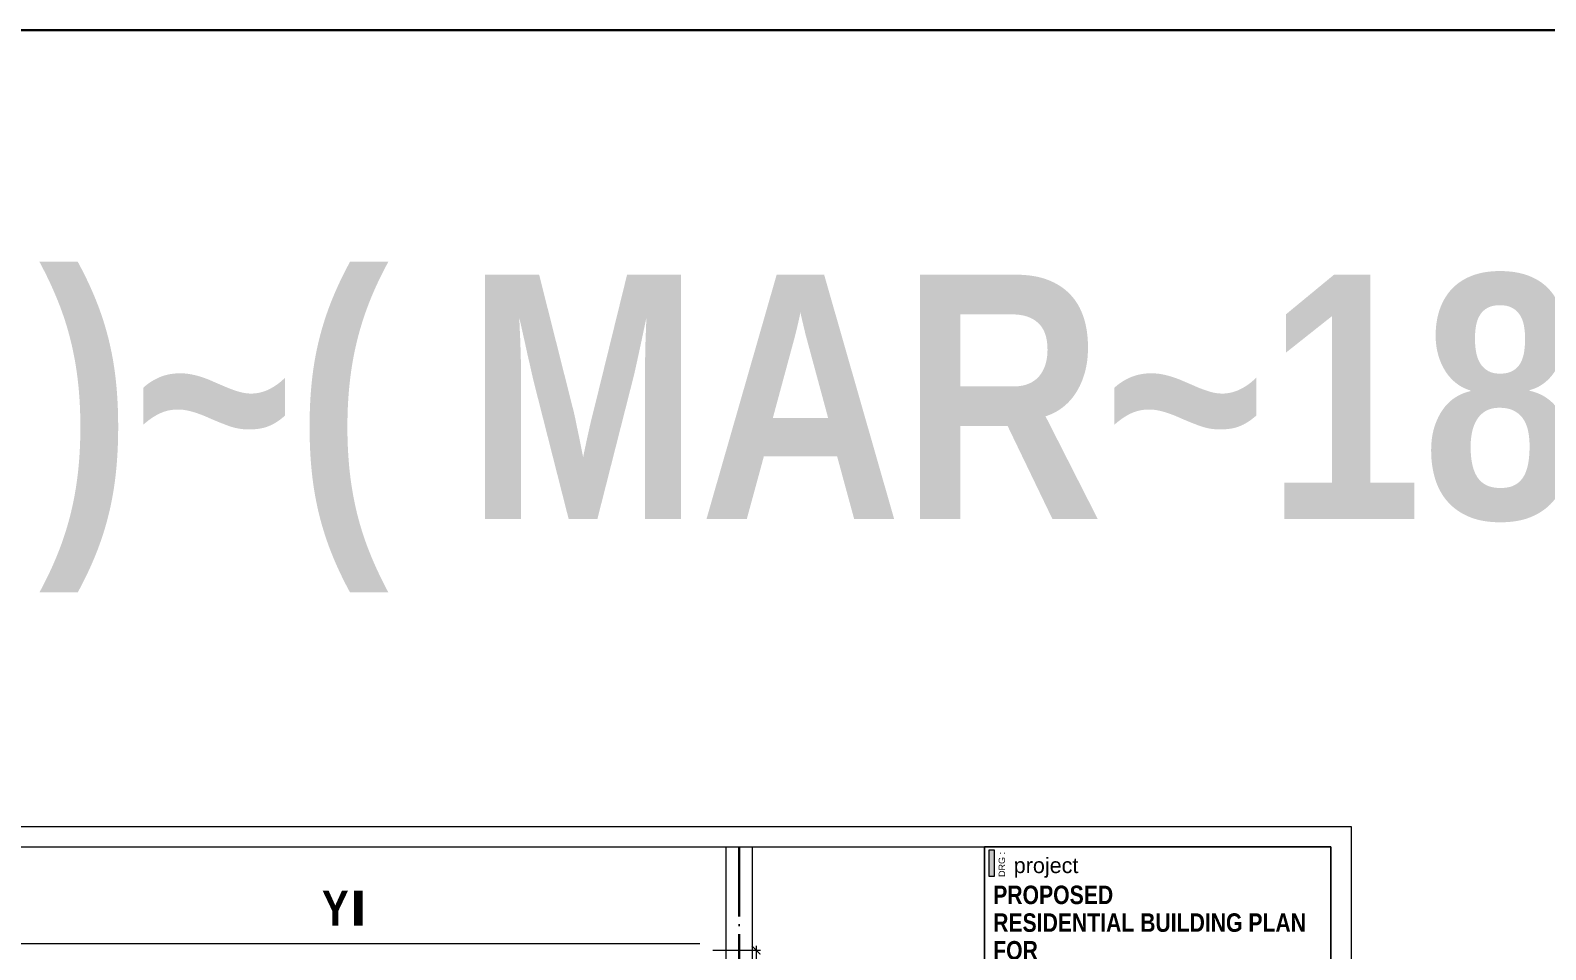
# Paper-space layout 'Layout1' of a CAD drawing. Header units: millimetres. Extents: x -1 to 3078, y -1078 to 819.
# Drawn here: x 1469 to 1991, y 503 to 819 of the extents above; entities that cross this region are included whole.
import ezdxf

# ---------------------------------------------------------------- set-up
doc = ezdxf.new("R2010")
doc.units = ezdxf.units.MM
doc.header["$MEASUREMENT"] = 0
doc.header["$PDMODE"] = 35
doc.linetypes.add('ACAD_ISO04W100', pattern=[30, 24, -3, 0, -3])
doc.layers.get('Defpoints').update_dxf_attribs({"color": 220})
for name, color, linetype, lineweight in [('FIRST FLOOR ( DIM )', 250, 'Continuous', 9), ('GROUND FLOOR', 7, 'Continuous', 9), ('SECTION', 7, 'Continuous', 9), ('X_PLOT', 1, 'Continuous', 9), ('X_SHEET', 7, 'Continuous', 9)]:
    doc.layers.add(name, color=color, linetype=linetype, lineweight=lineweight)
doc.styles.add("AR_0'-0", font='arial.ttf')
doc.styles.add('AR_6', font='arial.ttf', dxfattribs={"height": 6})
doc.styles.add("Cn_BT_0'-0", font='swissc.ttf')
doc.styles.add('Cn_BT_7½', font='swissc.ttf', dxfattribs={"height": 7.5})
doc.dimstyles.new('Cn_BT_7½', dxfattribs={"dimtxt": 9, "dimasz": 3, "dimexe": 1.5, "dimexo": 0, "dimgap": 0.09, "dimtad": 0, "dimdec": 3, "dimzin": 3, "dimdsep": 46, "dimlunit": 4, "dimtxsty": 'Cn_BT_7½', "dimblk": 'ARCHTICK', "dimcen": 0.09, "dimdle": 1.5, "dimclrd": 251, "dimclre": 251, "dimclrt": 14, "dimadec": 0, "dimazin": 0, "dimtfac": 0.75, "dimtdec": 3, "dimtofl": 0, "dimtmove": 0, "dimatfit": 3, "dimfxl": 0, "dimtolj": 1, "dimtzin": 0, "dimlwd": 15, "dimlwe": 15, "dimarcsym": 0})

# ---------------------------------------------------------------- blocks, each defined once
blk = doc.blocks.new('_ArchTick')
at = {"color": 0, "linetype": 'ByBlock', "const_width": 0.15}
blk.add_lwpolyline([(-0.5, -0.5), (0.5, 0.5)], dxfattribs=at)
blk = doc.blocks.new('*D61')
at = {"layer": 'Defpoints', "color": 0}
for p in [(1704.18, 502.93), (1708.68, 471.43), (1719.07, 471.43)]:
    blk.add_point(p, dxfattribs=at)
at = {"layer": 'FIRST FLOOR ( DIM )', "color": 251, "lineweight": 15}
for p, q in [((1704.18, 502.93), (1720.57, 502.93)), ((1719.07, 504.43), (1719.07, 497.37)), ((1719.07, 469.93), (1719.07, 477)), ((1708.68, 471.43), (1720.57, 471.43))]:
    blk.add_line(p, q, dxfattribs=at)
at = {"layer": 'FIRST FLOOR ( DIM )', "color": 251, "lineweight": 15, "xscale": 3, "yscale": 3, "zscale": 3}
for p, rotation in [((1719.07, 502.93), 90), ((1719.07, 471.43), 270)]:
    blk.add_blockref('_ArchTick', p, dxfattribs=dict(at, rotation=rotation))
at = {"layer": 'FIRST FLOOR ( DIM )', "color": 14, "insert": (1719.07, 487.18), "char_height": 7.5, "attachment_point": 5, "rotation": 90, "style": 'Cn_BT_7½'}
blk.add_mtext('\\A1;2\'-7{\\H0.750000x;\\S1/2;}"', dxfattribs=at)

psp = doc.layouts.get("Layout1")

# ---------------------------------------------------------------- linework, layer by layer
at = {"layer": 'GROUND FLOOR'}
for p, q in [((1708.6833, 538.4807), (1708.6833, 17.5479)), ((1708.6833, 538.4807), (1708.6833, 447.4318)), ((1717.6833, 538.4807), (1717.6833, 17.5479)), ((1208.4333, 505.1818), (1699.6833, 505.1818))]:
    psp.add_line(p, q, dxfattribs=at)
at = {"layer": 'GROUND FLOOR', "color": 1, "linetype": 'ACAD_ISO04W100'}
psp.add_line((1713.1833, 538.4807), (1713.1833, 154.9318), dxfattribs=at)
at = {"layer": 'SECTION', "color": 5}
psp.add_lwpolyline([(1580.7203, 88.8377, 12, 12, 0), (1583.7203, 88.8377, 0, 0, 0), (1583.7203, 517.3392, 12, 12, 0), (1580.7203, 517.3392, 12, 12, 0)], format="xyseb", dxfattribs=at)
at = {"layer": 'X_PLOT', "linetype": 'ACAD_ISO04W100', "lineweight": 30}
psp.add_line((1713.1833, 538.4807), (1713.1833, 42.6818), dxfattribs=at)
at = {"layer": 'X_SHEET', "color": 5, "lineweight": 30}
psp.add_lwpolyline([(0, 819.3923), (3077.8509, 819.3923), (3077.8509, -1077.6716), (0, -1077.6716)], close=True, dxfattribs=at)
at = {"layer": 'X_SHEET'}
for points in [[(1923.7449, 10.5479), (1156.5966, 10.5479), (1156.5966, 545.4807), (1923.7449, 545.4807)], [(1916.7449, 17.5479), (1163.5966, 17.5479), (1163.5966, 538.4807), (1916.7449, 538.4807)], [(1797.6043, 430.0029), (1916.7449, 430.0029), (1916.7449, 538.4807), (1797.6043, 538.4807)], [(1797.6043, 538.4807), (1916.7449, 538.4807), (1916.745, 17.5479), (1797.6044, 17.5479)]]:
    psp.add_lwpolyline(points, close=True, dxfattribs=at)
at = {"layer": 'X_SHEET', "color": 0, "ltscale": 0.25}
psp.add_lwpolyline([(1799.2575, 537.4231), (1800.8935, 537.4231), (1800.8935, 528.2142), (1799.2575, 528.2142)], close=True, dxfattribs=at)
psp.add_solid([(1800.8935, 528.2142), (1799.2575, 528.2142), (1800.8935, 537.4231), (1799.2575, 537.4231)], dxfattribs=at)

# ---------------------------------------------------------------- texts
at = {"layer": 'SECTION', "color": 5, "insert": (1569.7463, 511.3791), "char_height": 12, "attachment_point": 7, "line_spacing_factor": 1.157143, "style": "Cn_BT_0'-0"}
psp.add_mtext('{\\fSwis721 Cn BT|b1|i0|c0|p34;Y}', dxfattribs=at)
at = {"layer": 'X_SHEET', "color": 5, "insert": (814.9666, 735.3079), "char_height": 84, "attachment_point": 1, "style": "Cn_BT_0'-0"}
psp.add_mtext('{\\fSwis721 Cn BT|b1|i0|c0|p34;PDF ( GROUP )~( MAR~18~2025)}', dxfattribs=at)
at = {"layer": 'X_SHEET', "color": 0, "ltscale": 0.25, "insert": (1802.4792, 528.1043), "char_height": 2.21199, "width": 9.483907, "attachment_point": 1, "rotation": 90, "style": "AR_0'-0"}
psp.add_mtext('DRG :', dxfattribs=at)
at = {"layer": 'X_SHEET', "color": 0, "ltscale": 0.25, "insert": (1807.6644, 534.7403), "char_height": 5.308778, "attachment_point": 1, "style": 'AR_6'}
psp.add_mtext('{\\fSwis721 Ex BT|b0|i0|c0|p34;project}', dxfattribs=at)
at = {"layer": 'X_SHEET', "color": 0, "linetype": 'Continuous', "insert": (1800.5972, 525.1207), "char_height": 6.357435, "attachment_point": 1, "line_spacing_factor": 0.9, "style": "Cn_BT_0'-0"}
psp.add_mtext('{\\fSwis721 Cn BT|b1|i0|c0|p34;PROPOSED\\PRESIDENTIAL BUILDING PLAN\\PFOR\\P\\C5;RONAK PANCHOLI  \\C1; \\C29;\\P\\C0;R.S.  NO. :- , \\PO.P. NO.  :-      \\PF.P.  NO.  :-          \\PT.P. NO.   :-  \\PMoje ^I    :-  SAVAD\\PTA. & DIST .  :-  VADODARA}', dxfattribs=at)

# ---------------------------------------------------------------- dimensions: what is measured, and where the dimension line sits
at = {"layer": 'FIRST FLOOR ( DIM )'}
dim = psp.add_linear_dim(base=(1719.0716, 471.4318), p1=(1704.1833, 502.9318), p2=(1708.6833, 471.4318), angle=90, dimstyle='Cn_BT_7½', dxfattribs=at)
dim.commit()
dim.dimension.update_dxf_attribs({"geometry": '*D61', "text_midpoint": (1719.0716, 487.1818)})

doc.saveas('drawing.dxf')
